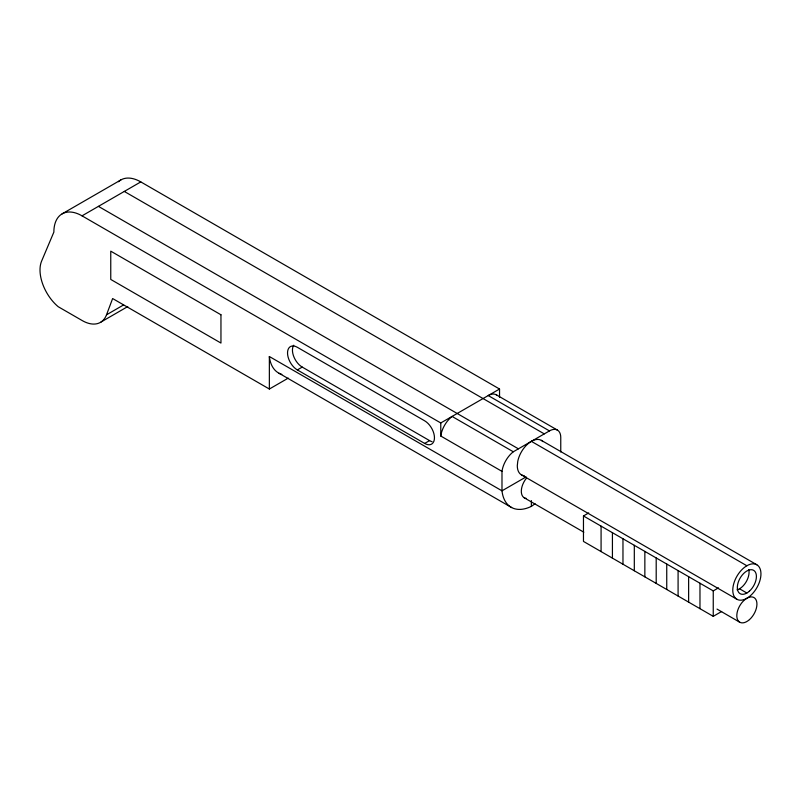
<?xml version="1.0" encoding="UTF-8"?>
<svg xmlns="http://www.w3.org/2000/svg" width="801" height="801" viewBox="0 0 801 801"><rect width="100%" height="100%" fill="white"/><g stroke="black" fill="none" stroke-linecap="round" stroke-linejoin="round"><path stroke-width="1.2" d="M499.544 397.336L499.544 389.026L140.796 181.907L82.022 215.839A39.83 22.989 60 0 0 53.867 232.1L41.622 261.076A32.921 19.014 60 0 0 58.223 306.723L82.183 320.55A36.526 21.086 60 0 0 106.513 314.803L112.631 298.543L269.356 389.026L288.25 378.122M62.108 213.867L120.881 179.935M106.513 314.803L123.604 304.931M101.046 322.002L127.759 306.573M297.331 369.922L424.66 443.434A13.857 8 60 0 0 434.462 437.777A13.857 8 60 0 0 424.66 420.815L297.331 347.294A13.857 8 60 0 0 287.529 352.951A13.857 8 60 0 0 297.331 369.922L302.227 367.088L429.566 440.61A13.857 8 60 0 0 432.099 441.691M82.022 215.839L440.77 422.958L499.544 389.026M424.66 443.434L429.566 440.61M535.018 503.699A45.437 26.233 -60 0 1 531.373 506.372A45.437 26.233 -60 0 1 501.987 490.823L501.987 471.368A19.685 11.364 -60 0 1 504.91 462.307L505.862 460.535A19.685 11.364 -60 0 1 513.301 451.774L549.446 430.908A16 9.242 -60 0 1 560.76 437.436L560.76 452.024M526.127 476.885L501.987 490.823L269.356 356.515L269.356 389.026M721.651 611.493L713.25 616.339L583.468 541.416L583.468 515.964L588.715 512.93M583.468 515.964L713.25 590.898L718.497 587.864M496.23 394.763L557.446 430.107M549.446 430.908L488.23 395.564A16 9.242 -60 0 1 497.201 395.484M124.295 191.429L544.269 433.892M541.336 440.35L756.825 564.765A19.915 11.494 -60 0 1 750.517 595.614A19.915 11.494 -60 0 1 733.265 585.651A19.915 11.494 -60 0 1 756.825 564.765M531.373 441.341L746.872 565.756M98.433 206.368L518.407 448.83M513.301 451.774L452.084 416.43A19.685 11.364 -60 0 0 444.635 425.191L443.684 426.963A19.685 11.364 -60 0 0 440.77 436.024L501.987 471.368M739.523 588.785L746.872 593.03M521.421 474.843L736.91 599.258M524.255 497.811L583.819 532.194M717.015 609.09L739.754 622.227M279.018 373.246L511.659 507.564M713.25 590.898L713.25 616.339M699.974 583.228L699.974 608.68M688.63 576.68L688.63 602.122M678.087 570.592L678.087 596.044M666.742 564.044L666.742 589.486M656.199 557.957L656.199 583.408M644.855 551.408L644.855 576.85M634.312 545.321L634.312 570.763M622.968 538.773L622.968 564.214M612.425 532.685L612.425 558.127M601.08 526.137L601.08 551.579M531.373 500.575L531.373 506.372M440.77 422.958L440.77 436.024M118.448 181.727A39.83 22.989 60 0 1 140.796 181.907M302.227 367.088A13.857 8 60 0 1 293.747 345.231M542.908 441.611A19.915 11.494 -60 0 0 528.93 442.993A19.915 11.494 -60 0 0 517.776 461.246L517.296 465.721A19.915 11.494 -60 0 0 524.335 475.744M526.347 498.452A14.238 8.22 -60 0 1 526.347 478.317M281.812 374.387A45.437 26.233 -60 0 1 269.356 356.515M748.745 569.591A13.497 7.79 -60 0 1 737.05 589.836M220.956 314.783L110.758 251.164L110.758 279.439L220.956 343.058L220.956 314.783M749.476 619.614A14.238 8.22 -60 0 0 753.991 597.566A14.238 8.22 -60 0 0 737.15 612.495A14.238 8.22 -60 0 0 749.476 619.614M749.335 591.228A13.497 7.79 -60 0 0 753.621 570.322A13.497 7.79 -60 0 0 737.651 584.48A13.497 7.79 -60 0 0 749.335 591.228"/></g></svg>
